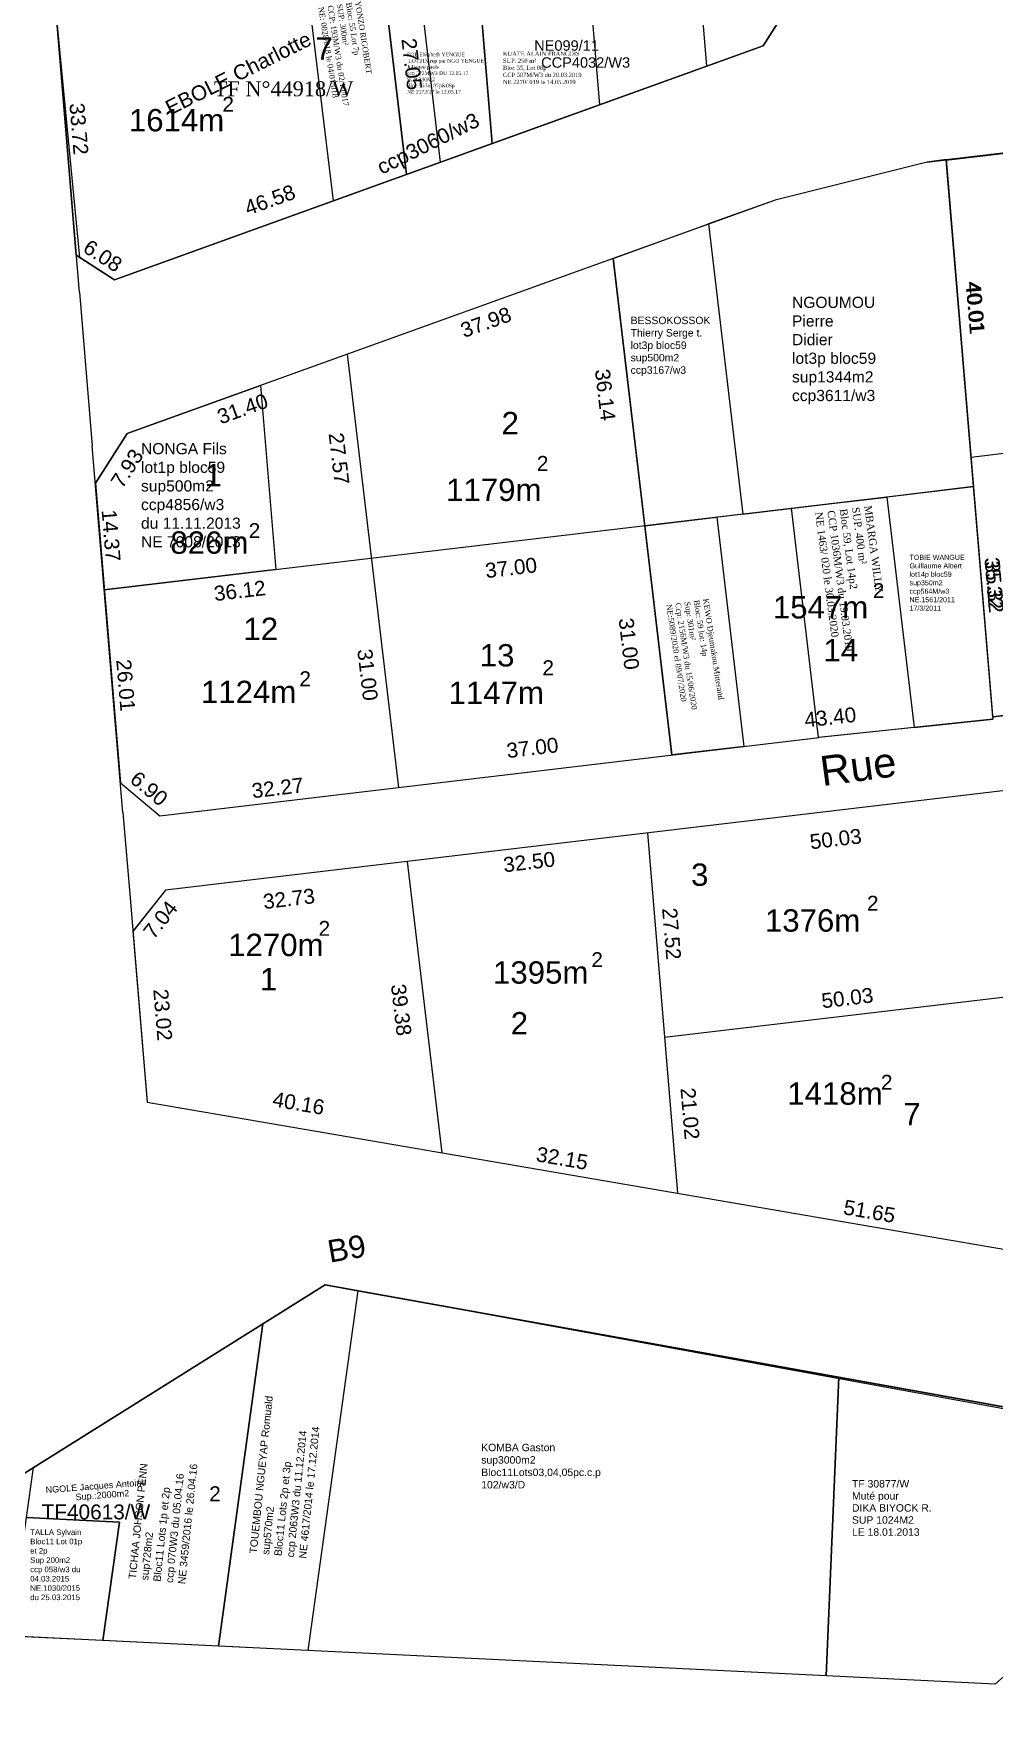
# Model space of a CAD drawing. Header units: millimetres. Extents: x 590121 to 927379, y 438565 to 1441738.
# Drawn here: x 924672.2 to 924801.2, y 1440473.2 to 1440700.8 of the extents above; entities that cross this region are included whole.
import ezdxf

# ---------------------------------------------------------------- set-up
doc = ezdxf.new("R2010")
doc.units = ezdxf.units.MM
doc.header["$LTSCALE"] = 10
doc.layers.add('end maj 26 02 2021', color=30, linetype='Continuous')
doc.styles.get("Standard").update_dxf_attribs({"font": 'arial.ttf'})
doc.styles.add('Times 1.0', font='times.ttf', dxfattribs={"width": 0.99, "height": 1})

msp = doc.modelspace()

# ---------------------------------------------------------------- linework, layer by layer
at = {"layer": 'end maj 26 02 2021', "color": 7, "linetype": 'ByBlock', "lineweight": 25}
for p, q in [((924726.86, 1440683.59), (924715.92, 1440776)), ((924678.33, 1440666.12), (924672.28, 1440738.42)), ((924672.28, 1440738.42), (924677.92, 1440671.1)), ((924770.19, 1440699.19), (924774.36, 1440705.79)), ((924683.03, 1440667.81), (924770.19, 1440699.19)), ((924792.24, 1440683.6), (924771.8, 1440678.51)), ((924794.78, 1440683.97), (924801.07, 1440608.82)), ((924771.8, 1440678.51), (924684.76, 1440647.18)), ((924677.92, 1440671.1), (924683.03, 1440667.81)), ((924750.04, 1440670.68), (924757.94, 1440604.01)), ((924678.33, 1440666.12), (924680.06, 1440645.49)), ((924714.31, 1440657.81), (924721.2, 1440599.65)), ((924684.76, 1440647.18), (924680.48, 1440640.5)), ((924684.18, 1440596.27), (924680.06, 1440645.49)), ((924680.48, 1440640.5), (924683.85, 1440600.25)), ((924681.68, 1440626.18), (924798.46, 1440640.03)), ((924801.05, 1440609.11), (925003.41, 1440633.1)), ((924801.07, 1440608.82), (924777.74, 1440606.35)), ((924689.15, 1440595.85), (924777.74, 1440606.35)), ((924829.21, 1440602.38), (924689.88, 1440585.87)), ((924683.85, 1440600.25), (924689.15, 1440595.85)), ((924684.18, 1440596.27), (924685.18, 1440584.3)), ((924754.65, 1440593.55), (924758.7, 1440545.18)), ((924722.38, 1440589.72), (924727.01, 1440550.61)), ((924689.88, 1440585.87), (924685.49, 1440580.32)), ((924689.88, 1440585.87), (924685.51, 1440580.34)), ((924685.18, 1440584.3), (924687.43, 1440557.4)), ((924685.51, 1440580.34), (924687.43, 1440557.4)), ((924756.95, 1440566.12), (924846.37, 1440576.72)), ((924687.43, 1440557.4), (924840.15, 1440531.22)), ((924687.43, 1440557.4), (924850.33, 1440529.47)), ((924687.43, 1440557.4), (924835.22, 1440532.06))]:
    msp.add_line(p, q, dxfattribs=at)
at = {"layer": 'end maj 26 02 2021', "linetype": 'ByBlock'}
for p, q in [((924794.78, 1440683.97), (924996.41, 1440707.8)), ((924801.05, 1440609.11), (924794.79, 1440683.88)), ((925003.41, 1440633.1), (924801.05, 1440609.11)), ((924715.72, 1440532.08), (924780.38, 1440520.47)), ((924780.38, 1440520.47), (924778.65, 1440480.38)), ((924778.65, 1440480.38), (924709.03, 1440483.77))]:
    msp.add_line(p, q, dxfattribs=at)
at = {"layer": 'end maj 26 02 2021', "color": 7, "linetype": 'ByBlock', "ltscale": 14}
for p, q in [((924996.41, 1440707.8), (924794.79, 1440683.9)), ((924798.13, 1440644.01), (925005.03, 1440668.54))]:
    msp.add_line(p, q, dxfattribs=at)
at = {"layer": 'end maj 26 02 2021', "linetype": 'ByBlock', "ltscale": 0.0014}
for p, q in [((924770.19, 1440699.19), (924774.36, 1440705.79)), ((924733.79, 1440686.09), (924770.19, 1440699.19)), ((924792.24, 1440683.6), (924771.8, 1440678.51)), ((924794.78, 1440683.97), (924792.24, 1440683.6)), ((924771.8, 1440678.51), (924762.86, 1440675.29)), ((924750.04, 1440670.68), (924762.86, 1440675.29)), ((924762.86, 1440675.29), (924767.47, 1440636.35)), ((924762.86, 1440675.29), (924767.47, 1440636.35)), ((924754.29, 1440634.79), (924750.04, 1440670.68)), ((924767.47, 1440636.35), (924798.46, 1440640.03)), ((924767.47, 1440636.35), (924754.29, 1440634.79))]:
    msp.add_line(p, q, dxfattribs=at)
at = {"layer": 'end maj 26 02 2021', "color": 7, "linetype": 'ByBlock'}
for p, q in [((924792.24, 1440683.6), (924794.79, 1440683.9)), ((924794.79, 1440683.9), (924801.07, 1440608.82))]:
    msp.add_line(p, q, dxfattribs=at)
at = {"layer": 'end maj 26 02 2021', "color": 3, "linetype": 'ByBlock'}
for p, q in [((924659.87, 1440500.65), (924711.34, 1440532.87)), ((924711.34, 1440532.87), (924816.99, 1440513.9)), ((924815, 1440513.96), (924711.34, 1440532.87))]:
    msp.add_line(p, q, dxfattribs=at)
at = {"layer": 'end maj 26 02 2021', "linetype": 'ByBlock', "flags": 128}
for points in [[(924726.86, 1440683.59), (924683.03, 1440667.81), (924677.92, 1440671.1), (924675.1, 1440704.7), (924723.68, 1440710.45), (924720.74, 1440735.28), (924771.39, 1440741.28)], [(924771.39, 1440741.28), (924774.36, 1440705.79), (924770.19, 1440699.19), (924733.79, 1440686.09)]]:
    msp.add_lwpolyline(points, dxfattribs=at)
at = {"layer": 'end maj 26 02 2021', "color": 3, "linetype": 'ByBlock', "lineweight": -3, "ltscale": 0.0014, "flags": 128}
msp.add_lwpolyline([(924675.1, 1440704.7), (924723.68, 1440710.45), (924720.74, 1440735.28), (924771.39, 1440741.28), (924774.36, 1440705.79), (924770.19, 1440699.19), (924683.03, 1440667.81), (924678.41, 1440670.79)], close=True, dxfattribs=at)
at = {"layer": 'end maj 26 02 2021', "color": 150, "linetype": 'ByBlock', "lineweight": -3, "ltscale": 0.0014, "flags": 128}
for points in [[(924773.47, 1440716.35), (924774.36, 1440705.79), (924770.19, 1440699.19), (924762.65, 1440696.47), (924761.11, 1440714.89)], [(924746.36, 1440713.14), (924748.19, 1440691.27), (924733.79, 1440686.09), (924731.67, 1440711.4)], [(924731.67, 1440711.4), (924733.79, 1440686.08), (924722.28, 1440681.94), (924718.97, 1440709.9)], [(924786.8, 1440638.64), (924790.47, 1440607.7), (924777.64, 1440606.34), (924773.99, 1440637.12)]]:
    msp.add_lwpolyline(points, close=True, dxfattribs=at)
for points in [[(924746.36, 1440713.14), (924748.19, 1440691.27)], [(924702.99, 1440527.64), (924697, 1440484.36), (924681.5, 1440485.12), (924683.7, 1440501.03), (924671.22, 1440501.64), (924672.15, 1440508.34), (924702.99, 1440527.64)]]:
    msp.add_lwpolyline(points, dxfattribs=at)
at = {"layer": 'end maj 26 02 2021', "color": 150}
for points in [[(924718.97, 1440709.9), (924722.28, 1440681.94), (924712.45, 1440678.4), (924708.81, 1440708.69)], [(924763.97, 1440635.94), (924767.62, 1440605.15), (924757.94, 1440604.01), (924754.29, 1440634.79)]]:
    msp.add_lwpolyline(points, close=True, dxfattribs=at)
at = {"layer": 'end maj 26 02 2021', "linetype": 'ByBlock', "ltscale": 0.0014, "flags": 128}
for points in [[(924731.67, 1440711.4), (924733.79, 1440686.08)], [(924798.46, 1440640.03), (924786.8, 1440638.64), (924790.47, 1440607.7), (924801.07, 1440608.82)], [(924786.8, 1440638.64), (924790.47, 1440607.7), (924801.07, 1440608.82)]]:
    msp.add_lwpolyline(points, dxfattribs=at)
at = {"layer": 'end maj 26 02 2021', "color": 3, "linetype": 'ByBlock', "flags": 128}
msp.add_lwpolyline([(924794.79, 1440683.88), (924996.41, 1440707.8), (925001.81, 1440703.54), (925007.8, 1440638.45), (925003.41, 1440633.1), (924801.05, 1440609.11), (924794.79, 1440683.88)], dxfattribs=at)
at = {"layer": 'end maj 26 02 2021', "linetype": 'ByBlock', "lineweight": -3, "ltscale": 0.0014, "flags": 128}
msp.add_lwpolyline([(924702.65, 1440653.62), (924704.72, 1440628.91), (924704.72, 1440628.91), (924681.68, 1440626.18), (924680.48, 1440640.5), (924684.76, 1440647.18)], close=True, dxfattribs=at)
at = {"layer": 'end maj 26 02 2021', "color": 3, "linetype": 'ByBlock', "lineweight": 30, "ltscale": 0.0014, "flags": 128}
msp.add_lwpolyline([(923920.6, 1440642.39), (923985.16, 1440579.58), (924041.36, 1440583.17), (924139.33, 1440573.19), (924240.53, 1440570.41), (924364.45, 1440543.24), (924459.64, 1440508.19), (924525.55, 1440516.73), (924578.96, 1440486.04), (924659.87, 1440500.65), (924711.34, 1440532.87), (924816.99, 1440513.9), (924880.26, 1440472.63), (924927.75, 1440429.92), (924990.63, 1440377.86), (924436.14, 1440405.03), (923816.36, 1440442.45), (923758.81, 1440615.97)], close=True, dxfattribs=at)
at = {"layer": 'end maj 26 02 2021', "color": 3, "linetype": 'ByBlock', "flags": 128}
for points in [[(924711.34, 1440532.87), (924715.72, 1440532.08), (924709.03, 1440483.77), (924631.69, 1440487.56), (924633.41, 1440495.87), (924659.87, 1440500.65)], [(924780.38, 1440520.47), (924807.16, 1440515.66), (924805.56, 1440483.04), (924801.37, 1440479.25), (924778.65, 1440480.38)]]:
    msp.add_lwpolyline(points, close=True, dxfattribs=at)
at = {"layer": 'end maj 26 02 2021', "linetype": 'ByBlock', "ltscale": 0.0014, "flags": 128}
for points in [[(924711.34, 1440532.87), (924715.72, 1440532.08), (924709.03, 1440483.77), (924697, 1440484.36), (924702.99, 1440527.64)], [(924671.22, 1440501.64), (924683.7, 1440501.03), (924681.5, 1440485.12), (924669.01, 1440485.73)]]:
    msp.add_lwpolyline(points, close=True, dxfattribs=at)
at = {"layer": 'end maj 26 02 2021', "color": 7, "linetype": 'ByBlock'}
msp.add_point((924711.34, 1440532.87), dxfattribs=at)

# ---------------------------------------------------------------- texts
for s, rotation, p in [('EBOLE Charlotte', 26.5441, (924690.54, 1440689.85)), ('ccp3060/w3', 26.5441, (924718.95, 1440681.88)), ('40.01', 274.784, (924797.41, 1440667.37)), ('35.32', 274.784, (924799.92, 1440630.46))]:
    msp.add_text(s, height=2, rotation=rotation, dxfattribs=at).set_placement(p)
at = {"layer": 'end maj 26 02 2021', "color": 7, "linetype": 'ByBlock', "lineweight": 25}
for s, height, p in [('7', 3, (924710.05, 1440697.34)), ('2', 2, (924697.54, 1440690.36)), ('1614m', 3, (924684.98, 1440687.73)), ('2', 2, (924739.79, 1440642.15)), ('1', 3, (924695.16, 1440640.05)), ('1179m', 3, (924727.6, 1440638.1)), ('2', 2, (924701.08, 1440633.13)), ('826m', 3, (924690.55, 1440631.02)), ('2', 2, (924784.93, 1440625.07)), ('1547m', 3, (924771.5, 1440622.33)), ('2', 2, (924740.54, 1440614.72)), ('2', 2, (924707.89, 1440613.24)), ('1124m', 3, (924694.66, 1440610.97)), ('1147m', 3, (924727.93, 1440610.86)), ('3', 3, (924760.51, 1440586.44)), ('2', 2, (924784.14, 1440583.11)), ('1376m', 3, (924770.43, 1440580.29)), ('2', 2, (924710.47, 1440579.73)), ('1270m', 3, (924698.32, 1440577.01)), ('1395m', 3, (924733.9, 1440573.31)), ('2', 2, (924747.11, 1440575.53)), ('1', 3, (924702.59, 1440572.42)), ('2', 3, (924736.28, 1440566.49)), ('1418m', 3, (924773.44, 1440557.06)), ('2', 2, (924786.02, 1440559.07)), ('7', 3, (924789.03, 1440554.29)), ('2', 2, (924695.77, 1440503.83))]:
    msp.add_text(s, height=height, dxfattribs=at).set_placement(p)
at = {"layer": 'end maj 26 02 2021', "linetype": 'ByBlock', "ltscale": 0.0014}
for s, p in [('NE099/11', (924739.43, 1440698.55)), ('CCP4032/W3', (924740.37, 1440696.27))]:
    msp.add_text(s, height=1.4, dxfattribs=at).set_placement(p)
at = {"layer": 'end maj 26 02 2021', "color": 7, "linetype": 'ByBlock'}
for s, p in [('2', (924735.05, 1440647.06)), ('12', (924700.37, 1440619.44)), ('13', (924732.12, 1440615.89)), ('14', (924778.29, 1440616.58))]:
    msp.add_text(s, height=3, dxfattribs=at).set_placement(p)
at = {"layer": 'end maj 26 02 2021', "color": 7, "linetype": 'ByBlock', "lineweight": 25}
for s, height, rotation, p in [('Rue            de         10M', 4, 7.6493, (924778.14, 1440599.82)), ('B9', 3, 9.8588, (924711.97, 1440535.84))]:
    msp.add_text(s, height=height, rotation=rotation, dxfattribs=at).set_placement(p)
at = {"layer": 'end maj 26 02 2021', "linetype": 'ByBlock'}
for s, p in [('NGOLE Jacques Antoine', (924673.83, 1440504.9)), ('Sup.:2000m2', (924677.85, 1440503.94))]:
    msp.add_text(s, height=0.8695, rotation=4.4839, dxfattribs=at).set_placement(p)
at = {"layer": 'end maj 26 02 2021', "color": 1, "linetype": 'ByBlock', "ltscale": 0.0014}
for s, height, p in [('TF 30877/W', 1, (924782.13, 1440505.67)), ('Muté pour', 1, (924782.13, 1440504.05)), ('TF40613/W', 2, (924673.25, 1440501.39)), ('DIKA BIYOCK R.', 1, (924782.13, 1440502.43)), ('SUP 1024M2', 1, (924782.13, 1440500.81)), ('LE 18.01.2013', 1, (924782.13, 1440499.19))]:
    msp.add_text(s, height=height, dxfattribs=at).set_placement(p)
at = {"layer": 'end maj 26 02 2021', "attachment_point": 1}
for s, width, heights, insert, char_height, rotation in [('{\\fTimes New Roman|b0|i0|c0|p18;YONZO RIGOBERT\\PBloc: 55 Lot 7p\\PSUP: 300m²\\PCCP: 193M/W3 du 02/10/017\\PNE: 0028/018 le 04/01/018}', 73.2943, [17.13], (924716.1, 1440705.27), 0.7488, 278.9874), ('{\\fTimes New Roman|b0|i0|c0|p18;KEWO Djeumakou Mitterand\\PBloc: 59 lot: 14p\\PSup: 301m²\\PCcp: 2156M/W3 du 15/06/2020\\PNE:5089/2020 el 09/07/2020}', 52.5379, [19.84], (924762.84, 1440625.06), 0.75, 278.7902)]:
    msp.add_mtext_dynamic_manual_height_columns(s, width=width, gutter_width=12.5, heights=heights, dxfattribs=dict(at, insert=insert, char_height=char_height, rotation=rotation))
at = {"layer": 'end maj 26 02 2021', "color": 7, "linetype": 'ByBlock', "lineweight": 25, "char_height": 2, "attachment_point": 5}
for s, insert, rotation in [('\\A1;27.05', (924722.98, 1440696.75), 276.7512), ('\\A1;33.72', (924678.26, 1440688.05), 274.784), ('\\A1;46.58', (924703.93, 1440678.52), 19.7984), ('\\A1;6.08', (924681.47, 1440671.01), 327.2331), ('\\A1;40.01', (924798.68, 1440664.13), 274.784), ('\\A1;37.98', (924732.95, 1440662.09), 19.7984), ('\\A1;36.14', (924748.97, 1440652.35), 276.76), ('\\A1;31.40', (924700.26, 1440650.48), 19.7984), ('\\A1;27.57', (924713.2, 1440643.8), 276.76), ('\\A1;7.93', (924684.74, 1440642.48), 57.2912), ('\\A1;14.37', (924682.58, 1440633.47), 274.7976), ('\\A1;37.00', (924736.33, 1440629.13), 6.76), ('\\A1;35.32', (924801.26, 1440626.56), 274.784), ('\\A1;36.12', (924699.88, 1440626.05), 6.76), ('\\A1;31.00', (924752.16, 1440618.93), 276.76), ('\\A1;26.01', (924684.55, 1440613.37), 274.7764), ('\\A1;31.00', (924717.05, 1440614.77), 276.76), ('\\A1;43.40', (924779.21, 1440609.07), 6.3715), ('\\A1;37.00', (924739.2, 1440604.97), 6.76), ('\\A1;6.90', (924687.69, 1440599.49), 320.2529), ('\\A1;32.27', (924704.96, 1440599.58), 6.76), ('\\A1;50.03', (924779.94, 1440592.73), 6.76), ('\\A1;32.50', (924738.75, 1440589.64), 6.76), ('\\A1;32.73', (924706.49, 1440584.7), 6.76), ('\\A1;7.04', (924689.23, 1440581.89), 51.6827), ('\\A1;27.52', (924757.89, 1440580.01), 274.784), ('\\A1;23.02', (924689.53, 1440569.12), 274.784), ('\\A1;39.38', (924721.56, 1440569.79), 276.76), ('\\A1;50.03', (924781.51, 1440571.38), 6.76), ('\\A1;40.16', (924707.78, 1440557.24), 350.2725), ('\\A1;21.02', (924760.36, 1440555.86), 274.784), ('\\A1;32.15', (924743.19, 1440549.86), 350.2725), ('\\A1;51.65', (924784.48, 1440542.74), 350.2725)]:
    msp.add_mtext(s, dxfattribs=dict(at, insert=insert, rotation=rotation))
at = {"layer": 'end maj 26 02 2021', "color": 150, "linetype": 'ByBlock', "lineweight": -3, "ltscale": 0.0014, "attachment_point": 1, "style": 'Times 1.0'}
for s, insert, char_height, width in [('ZOE Elisabeth YENGUE\\P LOTTIN rep par NGO YENGUE \\PJulienne paule\\Pccp 522MW3 DU 12.05.17\\PSUP 330M2\\PBloc 55 lot 07p&08p\\PNE 2172/17 le 12.05.17', (924722.33, 1440698.29), 0.5, 35.7054), ('{\\C256;KUATE ALAIN FRANCOIS\\fTimes New Roman|b0|i0|c186|p18;\\PSUP. \\fTimes New Roman|b0|i0|c0|p18;25\\fTimes New Roman|b0|i0|c186|p18;0 m²\\PBloc \\fTimes New Roman|b0|i0|c0|p18;55\\fTimes New Roman|b0|i0|c186|p18;, Lot 0\\fTimes New Roman|b0|i0|c0|p18;8\\fTimes New Roman|b0|i0|c186|p18;p\\PCCP 5\\fTimes New Roman|b0|i0|c0|p18;07\\fTimes New Roman|b0|i0|c186|p18;M/W3 du \\fTimes New Roman|b0|i0|c0|p18;20\\fTimes New Roman|b0|i0|c186|p18;.0\\fTimes New Roman|b0|i0|c0|p18;3\\fTimes New Roman|b0|i0|c186|p18;.2019\\PNE \\fTimes New Roman|b0|i0|c0|p18;2270\\fTimes New Roman|b0|i0|c186|p18;/ 019 le 14.05.2019}', (924735.24, 1440698.44), 0.56976, 21.3334)]:
    msp.add_mtext(s, dxfattribs=dict(at, insert=insert, char_height=char_height, width=width))
at = {"layer": 'end maj 26 02 2021', "color": 1, "linetype": 'ByBlock', "lineweight": -3, "ltscale": 0.0014, "insert": (924696.4, 1440694.44), "char_height": 2, "width": 21.0845, "attachment_point": 1, "style": 'Times 1.0'}
msp.add_mtext('TF N°44918/W', dxfattribs=at)
at = {"layer": 'end maj 26 02 2021', "color": 0, "linetype": 'ByBlock', "attachment_point": 1}
for s, insert, char_height, width in [('NGOUMOU Pierre\\PDidier \\Plot3p bloc59\\Psup1344m2\\Pccp3611/w3', (924774.07, 1440665.52), 1.5, 15.8), ('BESSOKOSSOK\\PThierry Serge t. \\Plot3p bloc59\\Psup500m2\\Pccp3167/w3', (924752.39, 1440662.85), 1, 15.8), ('NONGA Fils\\Plot1p bloc59\\Psup500m2\\Pccp4856/w3\\Pdu 11.11.2013\\PNE 7008/2013', (924686.61, 1440645.88), 1.5, 19.775), ('TOBIE WANGUE\\PGuillaume Albert \\Plot14p bloc59\\Psup350m2\\Pccp564M/w3\\PNE.1561/2011\\P17/3/2011', (924789.86, 1440630.88), 0.6819, 10.7743), ('KOMBA Gaston \\Psup3000m2\\PBloc11Lots03,04,05pc.c.p 102/w3/D', (924732.32, 1440511.54), 1, 15.8)]:
    msp.add_mtext(s, dxfattribs=dict(at, insert=insert, char_height=char_height, width=width))
at = {"layer": 'end maj 26 02 2021', "color": 150, "linetype": 'ByBlock', "lineweight": -3, "ltscale": 0.0014, "insert": (924784.77, 1440637.56), "char_height": 1, "width": 48.4349, "attachment_point": 1, "rotation": 277.5092, "style": 'Times 1.0'}
msp.add_mtext('{\\C256;MBARGA WILLY\\PSUP. 400 m²\\PBloc 59, Lot 14p2\\PCCP 1036M/W3 du 19.03.2019\\PNE 1463/ 020 le 30.03.2020}', dxfattribs=at)
at = {"layer": 'end maj 26 02 2021', "color": 0, "linetype": 'ByBlock', "char_height": 1, "width": 25.1327, "attachment_point": 1, "rotation": 84.1781}
for s, insert in [('TOUEMBOU NGUEYAP Romuald \\Psup570m2\\PBloc11 Lots 2p et 3p\\Pccp 2063W3 du 11.12.2014\\PNE 4617/2014 le 17.12.2014', (924701.17, 1440496.87)), ('TICHAA JOHSON PENN \\Psup728m2\\PBloc11 Lots 1p et 2p\\Pccp 070W3 du 05.04.16\\PNE 3459/2016 le 26.04.16', (924684.92, 1440493.43))]:
    msp.add_mtext(s, dxfattribs=dict(at, insert=insert))
at = {"layer": 'end maj 26 02 2021', "linetype": 'ByBlock', "ltscale": 0.0014, "insert": (924671.72, 1440500.05), "char_height": 0.75, "width": 42.3, "attachment_point": 1}
msp.add_mtext('{\\C7;TALLA Sylvain\\PBloc11 Lot 01p \\Pet 2p\\PSup 200m2\\Pccp 058/w3 du \\P04.03.2015\\PNE.1030/2015\\Pdu 25.03.2015}', dxfattribs=at)

doc.saveas('drawing.dxf')
